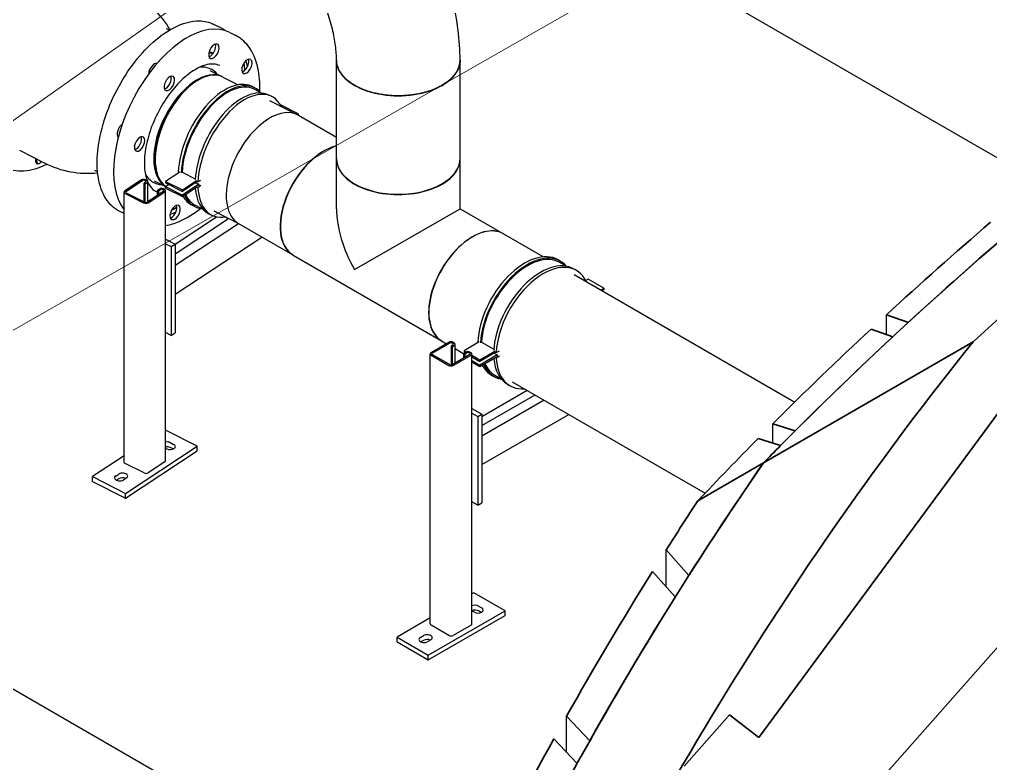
# Model space of a CAD drawing. Header units: millimetres. Extents: x 0 to 100323, y 0 to 59400.
# Drawn here: x 53312 to 55347, y 9866 to 11424 of the extents above; entities that cross this region are included whole.
import ezdxf

# ---------------------------------------------------------------- set-up
doc = ezdxf.new("R2010")
doc.units = ezdxf.units.MM
doc.header["$LTSCALE"] = 100
for name, color, linetype, lineweight in [('Break Line', 7, 'Continuous', 35), ('Symbol', 7, 'Continuous', 18), ('Visible', 7, 'Continuous', 25)]:
    doc.layers.add(name, color=color, linetype=linetype, lineweight=lineweight)

# ---------------------------------------------------------------- blocks, each defined once
blk = doc.blocks.new('Balloon19')
at = {"layer": 'Symbol'}
blk.add_line((515.784, 99.981), (585.289, 149.027), dxfattribs=at)
blk = doc.blocks.new('Balloon20')
at = {"layer": 'Symbol'}
blk.add_line((520.531, 100.617), (585.087, 137.505), dxfattribs=at)

msp = doc.modelspace()

# ---------------------------------------------------------------- linework, layer by layer
at = {"layer": 'Break Line'}
for p, q in [((54918.7, 9609.9), (56571.5, 11477.4)), ((55583.6, 10900.3), (54861, 9920.6)), ((55128.6, 10805.8), (55174.4, 10789.9)), ((55141.9, 10759.8), (55096.2, 10775.7)), ((54870.8, 10495.5), (55310.2, 10749.2)), ((54890.6, 10577.7), (54937.3, 10562.7)), ((54906.7, 10532.1), (54860, 10547)), ((54733.7, 10416.3), (54870.8, 10495.5)), ((54667.1, 10313.5), (54714.7, 10260.2)), ((54686.1, 10214.9), (54638.5, 10268.2)), ((54799.5, 9968.1), (54704.7, 9861)), ((54861, 9920.6), (54799.5, 9968.1)), ((54458.4, 9965.5), (54507, 9913.6)), ((54480.4, 9866.1), (54431.8, 9918))]:
    msp.add_line(p, q, dxfattribs=at)
for centre, major_axis, ratio, start_param, end_param in [((65939, 7029.4), (12692.1, 131.1), 0.570342, 2.076344, 2.624267), ((65939, 7029.4), (12538.2, 129.5), 0.570342, 2.124076, 2.576535), ((65939, 7029.4), (12745.9, 131.6), 0.570342, 2.545863, 2.577354), ((65939, 7029.4), (12692.1, 131.1), 0.570342, 2.545873, 2.577344), ((65939, 7029.4), (12745.9, 131.6), 0.570342, 2.582182, 2.613673), ((65939, -2337.8), (-9045.7, 14499.5), 0.598824, 0.205756, 0.378021), ((65939, 7029.4), (12692.1, 131.1), 0.570342, 2.582192, 2.613663), ((65939, 7029.4), (12745.9, 131.6), 0.570342, 2.618501, 2.638918), ((65939, 7029.4), (12692.1, 131.1), 0.570342, 2.618511, 2.624267), ((65939, -2337.8), (9156.7, -14677.4), 0.598824, 3.395081, 3.547485), ((65939, -2337.8), (-9156.7, 14677.4), 0.598824, 0.253488, 0.279203), ((65939, -2337.8), (9195.5, -14739.7), 0.598824, 3.409732, 3.420806), ((65939, -2337.8), (9195.5, -14739.7), 0.598824, 3.425634, 3.457125), ((65939, -2337.8), (-9156.7, 14677.4), 0.598824, 0.284052, 0.315522), ((65939, -2337.8), (9195.5, -14739.7), 0.598824, 3.461953, 3.493444)]:
    msp.add_ellipse(centre, major_axis=major_axis, ratio=ratio, start_param=start_param, end_param=end_param, dxfattribs=at)
at = {"layer": 'Visible'}
for p, q in [((55446.8, 11084.3), (53986.1, 11927.6)), ((53738.1, 11404.4), (53719.6, 11413.8)), ((53622.9, 11403.3), (53620.6, 11404.4)), ((53753.1, 11396.8), (53764.1, 11391.3)), ((53976.5, 11132.2), (53976.5, 11338.9)), ((54235.4, 11132.2), (54235.4, 11338.9)), ((53711.4, 11317.3), (53737.4, 11304.1)), ((53738.5, 11303.6), (53770.7, 11287.3)), ((53805.5, 11280.6), (53799.7, 11283.6)), ((53819.6, 11270), (53804.1, 11277.9)), ((53840.7, 11262.8), (53835, 11265.7)), ((53836.3, 11254.1), (53894.6, 11224.6)), ((53860.9, 11244.6), (53859.7, 11243.9)), ((53896.2, 11226.7), (53860.9, 11244.6)), ((53893.6, 11225.1), (53896.2, 11226.7)), ((53896.2, 11226.7), (53896.2, 11223.7)), ((53896.6, 11223.5), (53976.5, 11177.4)), ((53364.8, 11123.5), (53313.3, 11149.6)), ((53976.5, 11027.9), (53976.5, 11132.8)), ((54235.4, 11027.9), (54235.4, 11132.8)), ((53354.8, 11123.5), (53353.5, 11122.8)), ((53472.8, 11106.8), (53470.5, 11107.9)), ((53567.9, 11088.1), (53532.9, 11065)), ((53574.6, 11087.1), (53577, 11085.8)), ((53579, 11087.2), (53576.6, 11088.4)), ((53648, 11104.5), (53618.5, 11085)), ((53645.1, 11104.7), (53646.9, 11103.7)), ((53653, 11104.4), (53680.6, 11090.4)), ((53686.2, 11083.9), (53692.6, 11087.7)), ((53535.2, 11063.9), (53570.2, 11086.9)), ((53577.3, 11083.3), (53573.7, 11081)), ((53573.7, 11081), (53576, 11079.8)), ((53573.7, 11042), (53573.7, 11081)), ((53576, 11079.8), (53579.6, 11082.1)), ((53576, 11040.9), (53576, 11079.8)), ((53581.1, 11042.2), (53581.1, 11084.5)), ((53594.4, 11086.3), (53618.5, 11074.2)), ((53605.4, 11069.1), (53601.8, 11066.8)), ((53601.8, 11066.8), (53604.1, 11065.6)), ((53601.8, 11055.8), (53601.8, 11066.8)), ((53604.1, 11065.6), (53607.7, 11067.9)), ((53612, 11068.1), (53614.5, 11066.9)), ((53616.5, 11068.2), (53614.1, 11069.4)), ((53618.5, 11085), (53618.5, 11081.9)), ((53618.5, 11085), (53653.7, 11067.1)), ((53618.5, 11081.9), (53653.7, 11064)), ((53618.5, 11074.3), (53624.9, 11078.6)), ((53618.5, 11071.2), (53618.5, 11074.3)), ((53618.5, 11074.3), (53653.7, 11056.5)), ((53618.5, 11071.2), (53653.7, 11053.3)), ((53653.7, 11067.1), (53683.3, 11086.6)), ((53684.9, 11084.5), (53653.7, 11064)), ((53687.8, 11078.9), (53653.7, 11056.5)), ((53653.7, 11053.3), (53683.3, 11072.8)), ((53653.7, 11064), (53653.7, 11067.1)), ((53681.3, 11082.1), (53687.8, 11078.9)), ((53683.3, 11085.3), (53686.2, 11083.9)), ((53683.3, 11074), (53686.2, 11072.6)), ((53687.8, 11077.3), (53685.3, 11075.5)), ((53686.2, 11072.6), (53692.6, 11077.2)), ((53531.4, 10497.4), (53531.4, 11062.7)), ((53533.5, 11060), (53573.4, 11039.8)), ((53575.4, 11041.1), (53535.5, 11061.3)), ((53614.8, 11064.3), (53579.8, 11041.3)), ((53582.1, 11040.1), (53617.1, 11063.2)), ((53604.1, 11057.4), (53604.1, 11065.6)), ((53618.6, 10500.2), (53618.6, 11065.5)), ((53653.7, 11056.5), (53653.7, 11053.3)), ((53673.9, 11035.1), (53679.7, 11032.2)), ((53681.1, 11035), (53696.6, 11027.1)), ((54014.4, 10900.3), (54235.4, 11027.9)), ((54235.4, 11027.9), (54326.2, 10975.5)), ((53531.4, 11017.6), (53521.5, 11022.6)), ((53638.5, 10953.5), (53725.4, 11010.7)), ((53638.5, 10933.5), (53750.5, 11007.3)), ((53709.2, 11017.3), (53715, 11014.4)), ((53719.4, 11023.1), (53772.3, 10996.3)), ((53638.5, 10909.8), (53770.9, 10997)), ((53771.3, 10996.8), (53885.2, 10931.1)), ((53638.5, 10848.9), (53820.2, 10968.6)), ((54326.6, 10975.2), (54410, 10927.1)), ((53618.6, 10963.8), (53638.5, 10953.8)), ((53618.6, 10954.4), (53630.4, 10948.4)), ((53630.4, 10948.4), (53638.5, 10953.8)), ((53630.4, 10948.4), (53630.4, 10762.5)), ((53638.5, 10953.8), (53638.5, 10767.9)), ((53885.6, 10930.8), (54196.7, 10751.2)), ((54446, 10917.6), (54440.5, 10920.7)), ((54457.6, 10907.3), (54444.4, 10914.9)), ((54479.1, 10898.4), (54473.7, 10901.6)), ((54474.3, 10890), (54936.5, 10623.1)), ((54503.6, 10880.5), (54498.6, 10877.7)), ((54536.8, 10861.4), (54503.6, 10880.5)), ((54530.3, 10857.6), (54536.8, 10861.4)), ((54536.8, 10858.2), (54533, 10856.1)), ((54536.8, 10861.4), (54536.8, 10858.2)), ((55128.6, 10764.4), (55128.6, 10805.8)), ((53630.4, 10762.5), (53618.6, 10768.5)), ((53630.4, 10762.5), (53638.5, 10767.9)), ((54212.1, 10748), (54174.6, 10726.4)), ((54176.7, 10725.1), (54214.3, 10746.8)), ((54196.4, 10751.4), (54207.2, 10745.2)), ((54220.9, 10742.9), (54217.1, 10740.7)), ((54218.6, 10746.8), (54220.9, 10745.4)), ((54219.3, 10739.5), (54223.1, 10741.7)), ((54223.1, 10746.7), (54220.8, 10748)), ((54224.9, 10704.5), (54224.9, 10744.2)), ((54275.4, 10748.8), (54243.6, 10730.4)), ((54272.6, 10749), (54274.2, 10748.1)), ((54280.3, 10748.4), (54306, 10733.6)), ((54172.8, 10158.6), (54172.8, 10723.8)), ((54174.6, 10721.3), (54212.1, 10699.7)), ((54214.3, 10700.9), (54176.7, 10722.6)), ((54217.1, 10740.7), (54219.3, 10739.5)), ((54217.1, 10700.4), (54217.1, 10740.7)), ((54256.1, 10722.6), (54218.6, 10700.9)), ((54219.3, 10701.3), (54219.3, 10739.5)), ((54220.8, 10699.7), (54258.3, 10721.3)), ((54224.9, 10735), (54243.5, 10724.2)), ((54247.3, 10727.7), (54243.5, 10725.5)), ((54243.5, 10725.5), (54245.7, 10724.2)), ((54243.5, 10715.3), (54243.5, 10725.5)), ((54243.6, 10730.4), (54243.6, 10727.3)), ((54243.6, 10730.4), (54247.9, 10728)), ((54243.6, 10727.3), (54245.2, 10726.4)), ((54245.7, 10724.2), (54249.5, 10726.4)), ((54245.7, 10716.6), (54245.7, 10724.2)), ((54253.9, 10726.4), (54256.1, 10725.1)), ((54258.3, 10726.4), (54256, 10727.7)), ((54260.1, 10158.6), (54260.1, 10723.8)), ((54260.1, 10720.9), (54276.8, 10711.3)), ((54276.8, 10711.3), (54308.5, 10729.6)), ((54310.1, 10727.4), (54276.8, 10708.1)), ((54313.3, 10721.7), (54276.8, 10700.6)), ((54306.8, 10725.4), (54313.3, 10721.7)), ((54308.5, 10728.3), (54311.2, 10726.7)), ((54311.2, 10726.7), (54318.1, 10730.3)), ((54260.1, 10717.8), (54276.8, 10708.1)), ((54260.1, 10710.2), (54276.8, 10700.6)), ((54260.1, 10707.1), (54276.8, 10697.5)), ((54276.8, 10697.5), (54308.5, 10715.8)), ((54276.8, 10708.1), (54276.8, 10711.3)), ((54276.8, 10700.6), (54276.8, 10697.5)), ((54308.5, 10717), (54311.2, 10715.4)), ((54313.4, 10720.1), (54310.7, 10718.4)), ((54311.2, 10715.4), (54318.1, 10719.8)), ((54301.3, 10679.6), (54306.7, 10676.4)), ((54308.3, 10679.1), (54321.5, 10671.5)), ((54334.5, 10660.4), (54339.9, 10657.3)), ((54344.8, 10665.7), (54748.9, 10432.4)), ((54280.9, 10592.9), (54375.9, 10647.8)), ((54280.9, 10573.8), (54392.5, 10638.2)), ((54280.9, 10552.2), (54411.2, 10627.4)), ((54260.1, 10609.7), (54280.9, 10597.8)), ((54260.1, 10599.7), (54272.2, 10592.7)), ((54272.2, 10592.7), (54280.9, 10597.8)), ((54272.2, 10592.7), (54272.2, 10406.8)), ((54280.9, 10597.8), (54280.9, 10411.8)), ((54280.9, 10492), (54463.3, 10597.3)), ((53684.8, 10530.7), (53618.6, 10564.2)), ((54890.6, 10537.2), (54890.6, 10577.7)), ((53628.3, 10538), (53635.3, 10534.5)), ((53534.6, 10431.8), (53684.8, 10530.7)), ((53534.6, 10421.8), (53684.8, 10520.6)), ((53621.1, 10525.1), (53618.6, 10526.4)), ((53634.5, 10524.8), (53628.3, 10527.9)), ((53684.8, 10520.6), (53684.8, 10530.7)), ((53531.4, 10510.5), (53465.2, 10467)), ((53617.1, 10497.9), (53582.1, 10474.9)), ((53573.4, 10474.5), (53533.5, 10494.7)), ((53465.2, 10456.9), (53465.2, 10467)), ((53465.2, 10467), (53534.6, 10431.8)), ((53465.2, 10456.9), (53534.6, 10421.8)), ((53514.1, 10468.2), (53520.2, 10472.2)), ((53520.2, 10462.2), (53515.7, 10459.2)), ((53536.4, 10464), (53530.3, 10460)), ((53534.6, 10421.8), (53534.6, 10431.8)), ((54272.2, 10406.8), (54260.1, 10413.8)), ((54272.2, 10406.8), (54280.9, 10411.8)), ((54667.1, 10236.2), (54667.1, 10313.5)), ((54264.3, 10223.9), (54260.1, 10221.5)), ((54329.6, 10186.2), (54264.3, 10223.9)), ((54274.1, 10195.6), (54280.6, 10191.9)), ((54168.6, 10093.3), (54329.6, 10186.2)), ((54168.6, 10083.2), (54329.6, 10176.2)), ((54265.4, 10183.1), (54260.1, 10186.1)), ((54279.5, 10182.5), (54274.1, 10185.6)), ((54329.6, 10176.2), (54329.6, 10186.2)), ((54172.8, 10171), (54103.3, 10130.9)), ((54212.1, 10134.4), (54174.6, 10156.1)), ((54258.3, 10156.1), (54220.8, 10134.4)), ((54103.3, 10120.9), (54103.3, 10130.9)), ((54103.3, 10130.9), (54168.6, 10093.3)), ((54152.3, 10130.3), (54158.8, 10134.1)), ((54103.3, 10120.9), (54168.6, 10083.2)), ((54158.8, 10124), (54153.4, 10120.9)), ((54174, 10125.3), (54167.5, 10121.5)), ((54168.6, 10083.2), (54168.6, 10093.3)), ((53273.4, 10037.1), (54212.8, 9494.8)), ((54458.4, 9889.6), (54458.4, 9965.5))]:
    msp.add_line(p, q, dxfattribs=at)
for start, end in [(30.2265, 63.1464), (243.1464, 276.0663)]:
    msp.add_arc((53455.1, 11302), 200, start, end, dxfattribs=at)
for centre, major_axis, ratio, start_param, end_param in [((53347, 11356.7), (-111.2, -219.6), 0.538347, 3.795965, 6.283185), ((53654.1, 11201.2), (99, 195.6), 0.538347, 0, 2.882482), ((53719.6, 11357.5), (7.5, 14.8), 0.538347, 0.6402, 6.472409), ((53712.6, 11361), (7.5, 14.8), 0.538347, 3.59369, 5.831287), ((53647.1, 11204.7), (73.7, 145.5), 0.538347, 0.04426, 0.140866), ((53644.3, 11206.2), (73.7, 145.5), 0.538347, 0.006956, 0.10575), ((53640.8, 11208), (74.2, 146.5), 0.538347, 6.243975, 6.348044), ((53594.2, 11316.6), (7.6, 15.1), 0.538347, 0.161869, 2.241336), ((53788.8, 11325.9), (-7.5, -14.8), 0.538347, 2.996394, 8.828603), ((53781.9, 11329.4), (7.5, 14.8), 0.538347, 3.59369, 5.687011), ((53654.1, 11201.2), (94.9, 187.4), 0.538347, 5.670622, 5.758323), ((54105.9, 11338.9), (-129.5, 0), 0.57735, 0, 3.141593), ((53679, 11188.6), (58.5, 115.5), 0.538347, 6.274197, 9.39192), ((53680.9, 11187.7), (-57.3, -116.1), 0.530565, 3.136215, 6.200339), ((53654.1, 11201.2), (60.1, 118.7), 0.538347, 6.049555, 6.622928), ((53626.5, 11290.2), (7.5, 14.8), 0.538347, 1.425598, 7.257807), ((53619.6, 11293.7), (7.5, 14.8), 0.538347, 3.59369, 5.831088), ((53736.8, 11159.4), (62.9, 124.2), 0.538347, 0, 2.275746), ((53742.6, 11156.4), (62.9, 124.2), 0.538347, 6.072561, 8.547912), ((53742.6, 11156.4), (61.5, 121.5), 0.538347, 0, 2.263351), ((53679, 11188.6), (-57.1, -112.8), 0.538347, 3.942661, 5.812823), ((53772.1, 11141.5), (62.9, 124.2), 0.538347, 0, 2.264727), ((53777.9, 11138.6), (62.9, 124.2), 0.538347, 5.906351, 8.558932), ((53834, 11110.2), (61.6, 113.9), 0.558157, 6.267857, 7.053255), ((53834, 11110.2), (61.6, 113.9), 0.558157, 0.77007, 3.126264), ((53528.3, 11191.6), (-7.6, -15.1), 0.538347, 3.948004, 6.107734), ((53564.2, 11163.4), (7.5, 14.8), 0.538347, 2.210996, 8.043205), ((53557.3, 11166.9), (7.5, 14.8), 0.538347, 3.59369, 5.831088), ((53950.3, 11043), (65.3, 111.8), 0.580672, 0.500692, 3.147514), ((53950.4, 11043), (-64.7, -112.1), 0.57735, 3.637846, 6.283185), ((53354, 11132.9), (-5.4, -10.7), 0.538347, 5.007813, 6.976078), ((53355.2, 11132.3), (-4.71, -9.3), 0.538347, 5.053068, 7.513303), ((54105.9, 11132.8), (129.5, 0), 0.57735, 3.141593, 6.283185), ((54105.9, 11132.2), (-129.5, 0), 0.57735, 0, 3.141593), ((53572.5, 11085.7), (-6.15, 0), 0.57735, 3.992452, 5.563248), ((53572.5, 11085.7), (3.08, 0), 0.57735, 0.850859, 2.421655), ((53654.1, 11201.2), (-60.1, -118.7), 0.538347, 5.943443, 6.516816), ((53575, 11084.5), (6.15, 0), 0.57735, 5.563248, 7.134044), ((53575, 11084.5), (3.08, 0), 0.57735, 5.563248, 7.134044), ((53610, 11066.7), (-6.15, 0), 0.57735, 3.992452, 5.563248), ((53610, 11066.7), (3.08, 0), 0.57735, 0.850859, 2.421655), ((53612.4, 11065.5), (3.08, 0), 0.57735, 5.563248, 7.134044), ((53612.4, 11065.5), (6.15, 0), 0.57735, 5.563248, 7.134044), ((53772.1, 11141.5), (-62.9, -124.2), 0.538347, 5.557653, 6.283185), ((53777.9, 11138.6), (-62.9, -124.2), 0.538347, 5.516922, 6.660019), ((53775, 11140), (59.8, 118), 0.538347, 2.360429, 2.37533), ((53537.5, 11062.7), (-6.15, 0), 0.57735, 5.563248, 7.134044), ((53537.5, 11062.7), (-3.08, 0), 0.57735, 5.563248, 7.134044), ((53736.8, 11159.4), (-62.9, -124.2), 0.538347, 5.935949, 6.283185), ((53742.6, 11156.4), (-62.9, -124.2), 0.538347, 5.870567, 6.49381), ((53742.6, 11156.4), (-61.5, -121.5), 0.538347, 5.880234, 6.283185), ((53577.4, 11042.5), (6.15, 0), 0.57735, 3.992452, 5.563248), ((53577.4, 11042.5), (-3.08, 0), 0.57735, 0.850859, 2.421655), ((53638.4, 11019.8), (-7.5, -14.8), 0.538347, 0.6402, 6.472409), ((53631.4, 11023.3), (7.5, 14.8), 0.538347, 3.781793, 5.831088), ((54105.9, 10953.1), (-91.5, 158.6), 0.57735, 0.785398, 1.570796), ((53654.1, 11201.2), (94.9, 187.4), 0.538347, 3.704468, 3.797405), ((53757.3, 11017.7), (18.5, 0), 0.57735, 3.876381, 4.210168), ((54261.5, 10863.3), (-65.3, -111.8), 0.580672, 3.144511, 6.286104), ((54261.5, 10863.3), (-64.7, -112.1), 0.57735, 3.138802, 6.283185), ((54370.9, 10800.2), (69.6, 120.6), 0.57735, 0, 2.306403), ((54376.4, 10797), (69.6, 120.6), 0.57735, 6.082603, 8.578569), ((54376.4, 10797), (68.1, 117.9), 0.57735, 0, 2.294008), ((54404.1, 10781), (69.6, 120.6), 0.57735, 0, 2.295384), ((54409.5, 10777.9), (69.6, 120.6), 0.57735, 5.906351, 8.589588), ((54216.4, 10745.5), (-6.15, 0), 0.57735, 3.926991, 5.497787), ((54216.4, 10745.5), (3.08, 0), 0.57735, 0.785398, 2.356194), ((54218.7, 10744.2), (3.08, 0), 0.57735, 5.497787, 7.068583), ((54218.7, 10744.2), (6.15, 0), 0.57735, 5.497787, 7.068583), ((54178.9, 10723.8), (-6.15, 0), 0.57735, 5.497787, 7.068583), ((54178.9, 10723.8), (-3.08, 0), 0.57735, 5.497787, 7.068583), ((54251.7, 10725.2), (-6.15, 0), 0.57735, 3.926991, 5.497787), ((54251.7, 10725.2), (3.08, 0), 0.57735, 0.785398, 2.356194), ((54254, 10723.8), (3.08, 0), 0.57735, 5.497787, 7.068583), ((54254, 10723.8), (6.15, 0), 0.57735, 5.497787, 7.068583), ((54406.8, 10779.4), (66.2, 114.6), 0.57735, 2.391085, 2.405986), ((54216.4, 10702.2), (-3.08, 0), 0.57735, 0.785398, 2.356194), ((54376.4, 10797), (-69.6, -120.6), 0.57735, 5.876975, 6.483768), ((54376.4, 10797), (-68.1, -117.9), 0.57735, 5.885996, 6.283185), ((54404.1, 10781), (-69.6, -120.6), 0.57735, 5.5863, 6.283185), ((54409.5, 10777.9), (-69.6, -120.6), 0.57735, 5.547579, 6.660019), ((54216.4, 10702.2), (6.15, 0), 0.57735, 3.926991, 5.497787), ((54370.9, 10800.2), (-69.6, -120.6), 0.57735, 5.937207, 6.283185), ((53621.2, 10533.3), (10.8, 0), 0.57735, 0.850859, 1.817441), ((53621.2, 10523.3), (-10.8, 0), 0.57735, 3.992452, 4.959034), ((53628.2, 10529.8), (10.8, 0), 0.57735, 3.992452, 7.134044), ((53537.5, 10497.4), (-6.15, 0), 0.57735, 0, 0.850859), ((53612.4, 10500.2), (6.15, 0), 0.57735, 5.563248, 6.283185), ((53522.2, 10464.1), (-10.8, 0), 0.57735, 5.563248, 8.704841), ((53528.3, 10468.1), (10.8, 0), 0.57735, 5.563248, 8.704841), ((53528.3, 10458.1), (-10.8, 0), 0.57735, 4.058149, 5.563248), ((53577.4, 10477.2), (-6.15, 0), 0.57735, 0.850859, 2.421655), ((54266.5, 10191.2), (10.8, 0), 0.57735, 0.785398, 2.202161), ((54266.5, 10181.2), (-10.8, 0), 0.57735, 3.926991, 5.343754), ((54273, 10187.5), (10.8, 0), 0.57735, 3.926991, 7.068583), ((54178.9, 10158.6), (-6.15, 0), 0.57735, 0, 0.785398), ((54254, 10158.6), (6.15, 0), 0.57735, 5.497787, 6.283185), ((54166.4, 10129.7), (10.8, 0), 0.57735, 5.497787, 8.63938), ((54216.4, 10136.9), (-6.15, 0), 0.57735, 0.785398, 2.356194), ((54159.9, 10125.9), (-10.8, 0), 0.57735, 5.497787, 8.63938), ((54166.4, 10119.6), (-10.8, 0), 0.57735, 4.070338, 5.497787)]:
    msp.add_ellipse(centre, major_axis=major_axis, ratio=ratio, start_param=start_param, end_param=end_param, dxfattribs=at)
for points, knots in [([(54235.4, 11338.9), (54235.4, 11359.8), (54234, 11380.9), (54228.6, 11423.1), (54224.6, 11444.2), (54214.5, 11486.3), (54208.2, 11507.3), (54193.6, 11548.9), (54185.2, 11569.5), (54166.5, 11609.9), (54156.2, 11629.8), (54145.1, 11649.2)], [3.1415927, 3.1415927, 3.1415927, 3.1415927, 3.2986723, 3.2986723, 3.4557519, 3.4557519, 3.6128316, 3.6128316, 3.7699112, 3.7699112, 3.9269908, 3.9269908, 3.9269908, 3.9269908]), ([(53976.5, 11338.9), (53976.5, 11348.1), (53975.8, 11358.3), (53973, 11380.3), (53970.9, 11392.1), (53964.9, 11416.6), (53961.2, 11429.3), (53952.1, 11455.1), (53946.8, 11468.2), (53934.8, 11494.2), (53928.1, 11507.1), (53920.8, 11519.7)], [3.1415927, 3.1415927, 3.1415927, 3.1415927, 3.2986723, 3.2986723, 3.4557519, 3.4557519, 3.6128316, 3.6128316, 3.7699112, 3.7699112, 3.9269908, 3.9269908, 3.9269908, 3.9269908]), ([(53521.5, 11022.6), (53510.3, 11028.3), (53500.7, 11037.3), (53485.8, 11060.9), (53480.6, 11075.7), (53474.8, 11109.6), (53474.4, 11128.8), (53478.6, 11169.5), (53483.2, 11191.1), (53496.9, 11234.4), (53505.9, 11256.1), (53527.6, 11297.5), (53540.2, 11317.2), (53567.7, 11352.6), (53582.6, 11368.3), (53613.2, 11394.1), (53628.9, 11404.2), (53659.6, 11417.8), (53674.6, 11421.3), (53699.7, 11421), (53710.2, 11418.5), (53719.6, 11413.8)], [2.325538, 2.325538, 2.325538, 2.325538, 2.637534, 2.637534, 2.955641, 2.955641, 3.277573, 3.277573, 3.59943, 3.59943, 3.920865, 3.920865, 4.242164, 4.242164, 4.563648, 4.563648, 4.885576, 4.885576, 5.207325, 5.207325, 5.467131, 5.467131, 5.467131, 5.467131]), ([(53720.8, 11371.7), (53721.1, 11371.9), (53721.4, 11372), (53722.7, 11372.5), (53723.6, 11372.7), (53724.7, 11372.8), (53725.1, 11372.8), (53725.4, 11372.7)], [-2.1952792, -2.1952792, -2.1952792, -2.1952792, -2.0993492, -2.0993492, -1.8229843, -1.8229843, -1.7097702, -1.7097702, -1.7097702, -1.7097702]), ([(53815.7, 11273.3), (53816.4, 11290.8), (53815.2, 11307.4), (53807.9, 11340.2), (53801.2, 11355.9), (53783.9, 11378.1), (53774.6, 11385.9), (53764.1, 11391.3)], [6.1777503, 6.1777503, 6.1777503, 6.1777503, 6.4658902, 6.4658902, 6.7979805, 6.7979805, 7.0465708, 7.0465708, 7.0465708, 7.0465708]), ([(53731.8, 11327.4), (53727.9, 11329.4), (53723.6, 11330.5), (53710.8, 11331.2), (53701.2, 11329.3), (53681.5, 11320.3), (53671.8, 11314.2), (53652.5, 11298.2), (53642.7, 11288.3), (53624.1, 11265.5), (53615.4, 11252.5), (53599.9, 11224.9), (53593.2, 11210.3), (53582.6, 11181), (53578.7, 11166.3), (53574.2, 11138.8), (53573.5, 11125.9), (53575, 11103.6), (53577, 11094.2), (53579.9, 11086.6)], [0.763386, 0.763386, 0.763386, 0.763386, 0.998409, 0.998409, 1.356172, 1.356172, 1.652143, 1.652143, 1.950437, 1.950437, 2.253929, 2.253929, 2.559868, 2.559868, 2.865037, 2.865037, 3.166216, 3.166216, 3.453423, 3.453423, 3.453423, 3.453423]), ([(53792.5, 11339.4), (53792.5, 11339.4), (53792.5, 11339.5), (53792.3, 11340.1), (53792.2, 11340.5), (53792.1, 11340.9), (53792.1, 11340.9), (53792.1, 11340.9)], [-0.6010839, -0.6010839, -0.6010839, -0.6010839, -0.5781541, -0.5781541, -0.4517174, -0.4517174, -0.4466177, -0.4466177, -0.4466177, -0.4466177]), ([(53797.3, 11339.9), (53797.5, 11339.7), (53797.7, 11339.5), (53798.4, 11338.7), (53798.8, 11337.9), (53799.3, 11336.6), (53799.4, 11336.3), (53799.4, 11335.9)], [-2.1952792, -2.1952792, -2.1952792, -2.1952792, -2.0993492, -2.0993492, -1.8229843, -1.8229843, -1.7097702, -1.7097702, -1.7097702, -1.7097702]), ([(54196.9, 11285.8), (54194.1, 11284.2), (54191, 11282.6), (54184.4, 11279.5), (54180.9, 11278), (54173.6, 11275.2), (54169.8, 11273.9), (54162.3, 11271.6), (54158.5, 11270.6), (54151.1, 11268.9), (54147.1, 11268.1), (54138.9, 11266.7), (54134.7, 11266.1), (54126.2, 11265.1), (54121.8, 11264.8), (54113.3, 11264.3), (54109.2, 11264.2), (54101.2, 11264.2), (54097, 11264.4), (54088.5, 11264.9), (54084.2, 11265.3), (54075.7, 11266.3), (54071.4, 11266.9), (54063.3, 11268.4), (54059.4, 11269.2), (54052, 11271), (54048.2, 11272), (54040.7, 11274.4), (54037, 11275.7), (54029.8, 11278.5), (54026.3, 11280), (54019.7, 11283.2), (54016.7, 11284.8), (54011, 11288.1), (54008.2, 11289.9), (54002.8, 11293.7), (54000.3, 11295.7), (53995.5, 11299.9), (53993.2, 11302.1), (53989.3, 11306.4), (53987.5, 11308.6), (53984.5, 11312.9), (53983.1, 11315.2), (53980.7, 11319.9), (53979.6, 11322.4), (53978, 11327.3), (53977.4, 11329.8), (53976.6, 11334.5), (53976.5, 11336.8), (53976.5, 11339)], [0, 0, 0, 0, 0.778894, 0.778894, 1.557788, 1.557788, 2.336681, 2.336681, 3.115575, 3.115575, 3.894469, 3.894469, 4.673363, 4.673363, 5.452256, 5.452256, 6.23115, 6.23115, 7.010044, 7.010044, 7.788938, 7.788938, 8.567831, 8.567831, 9.346725, 9.346725, 10.125619, 10.125619, 10.904513, 10.904513, 11.683407, 11.683407, 12.4623, 12.4623, 13.241194, 13.241194, 14.020088, 14.020088, 14.798982, 14.798982, 15.577876, 15.577876, 16.35677, 16.35677, 17.135663, 17.135663, 17.914557, 17.914557, 18.643307, 18.643307, 18.643307, 18.643307]), ([(54235.4, 11339), (54235.4, 11338.8), (54235.4, 11338.7), (54235.4, 11336.2), (54235.1, 11333.8), (54234.3, 11328.9), (54233.6, 11326.4), (54231.9, 11321.5), (54230.8, 11319.1), (54228.2, 11314.4), (54226.8, 11312.1), (54223.7, 11307.9), (54221.9, 11305.7), (54217.8, 11301.3), (54215.6, 11299.2), (54210.7, 11295), (54208.1, 11293), (54202.6, 11289.2), (54199.8, 11287.4), (54196.9, 11285.8)], [43.568621, 43.568621, 43.568621, 43.568621, 43.618052, 43.618052, 44.396946, 44.396946, 45.17584, 45.17584, 45.954733, 45.954733, 46.733627, 46.733627, 47.512521, 47.512521, 48.291415, 48.291415, 49.070308, 49.070308, 49.849202, 49.849202, 49.849202, 49.849202]), ([(54235.4, 11338.9), (54235.4, 11338.9), (54235.4, 11338.9), (54235.4, 11338.9), (54235.4, 11338.9), (54235.4, 11338.9), (54235.4, 11338.9), (54235.4, 11339), (54235.4, 11339), (54235.4, 11339), (54235.4, 11339), (54235.4, 11339)], [4.7123889804, 4.7123889804, 4.7123889804, 4.7123889804, 4.712437677, 4.712437677, 4.7124863736, 4.7124863736, 4.7125350703, 4.7125350703, 4.7125837669, 4.7125837669, 4.7126324635, 4.7126324635, 4.7126324635, 4.7126324635]), ([(53619.7, 11296.3), (53619.8, 11296.4), (53620, 11296.6), (53621.2, 11298.6), (53622.5, 11300.2), (53624, 11301.6), (53624.1, 11301.7), (53624.1, 11301.8)], [-3.2252988, -3.2252988, -3.2252988, -3.2252988, -3.177097, -3.177097, -2.688345, -2.688345, -2.659356, -2.659356, -2.659356, -2.659356]), ([(53553.4, 11157.8), (53553.4, 11158.2), (53553.5, 11158.6), (53553.7, 11160.3), (53554, 11161.6), (53554.6, 11163.5), (53554.8, 11164), (53555, 11164.5)], [-2.1952792, -2.1952792, -2.1952792, -2.1952792, -2.0993492, -2.0993492, -1.8229843, -1.8229843, -1.7097702, -1.7097702, -1.7097702, -1.7097702]), ([(53279.2, 11115.2), (53291.8, 11108.8), (53306.3, 11106.1), (53337, 11108.3), (53353.2, 11113.1), (53369.7, 11121.1)], [3.9576472, 3.9576472, 3.9576472, 3.9576472, 4.2704947, 4.2704947, 4.5771247, 4.5771247, 4.5771247, 4.5771247]), ([(53581.1, 11083.7), (53584.1, 11076.9), (53587.9, 11071.9), (53594, 11066.5), (53596.1, 11065.1), (53598.4, 11063.9)], [3.4904307, 3.4904307, 3.4904307, 3.4904307, 3.7666899, 3.7666899, 3.9049782, 3.9049782, 3.9049782, 3.9049782]), ([(53618.6, 10992.8), (53628, 10994.3), (53637.4, 10997.1), (53662, 11007.4), (53677.1, 11016.7), (53691.7, 11028.3)], [4.2772637, 4.2772637, 4.2772637, 4.2772637, 4.4672357, 4.4672357, 4.7737987, 4.7737987, 4.7737987, 4.7737987]), ([(53628.2, 11008.3), (53628.6, 11008.4), (53629.1, 11008.6), (53629.8, 11008.9), (53630, 11009), (53630.2, 11009.1)], [-0.3182578, -0.3182578, -0.3182578, -0.3182578, -0.1688895, -0.1688895, -0.1165159, -0.1165159, -0.1165159, -0.1165159]), ([(53637.1, 11005.6), (53636.8, 11005.4), (53636.5, 11005.3), (53635.2, 11004.8), (53634.3, 11004.6), (53633.2, 11004.5), (53632.8, 11004.5), (53632.5, 11004.6)], [-2.1952792, -2.1952792, -2.1952792, -2.1952792, -2.0993492, -2.0993492, -1.8229843, -1.8229843, -1.7097702, -1.7097702, -1.7097702, -1.7097702])]:
    msp.add_open_spline(points, degree=3, knots=knots, dxfattribs=at)
for points in [[(53622.9, 11403.3), (53624, 11402.7), (53625, 11402.1), (53626.1, 11401.5)], [(53738.1, 11404.4), (53740.6, 11403.2), (53743, 11401.7), (53745.4, 11400.1)], [(53782.2, 11332.4), (53783, 11327.5), (53783.5, 11322.6), (53783.9, 11317.5)], [(53476.1, 11105.2), (53475, 11105.7), (53473.9, 11106.2), (53472.8, 11106.8)], [(53642.3, 11031.1), (53638.3, 11028.4), (53634.3, 11025.9), (53630.3, 11023.7)]]:
    msp.add_open_spline(points, degree=3, dxfattribs=at)

# ---------------------------------------------------------------- block references
at = {"layer": 'Symbol', "xscale": 100, "yscale": 100, "zscale": 100}
for name in ['Balloon19', 'Balloon20']:
    msp.add_blockref(name, (0, 0), dxfattribs=at)

doc.saveas('drawing.dxf')
